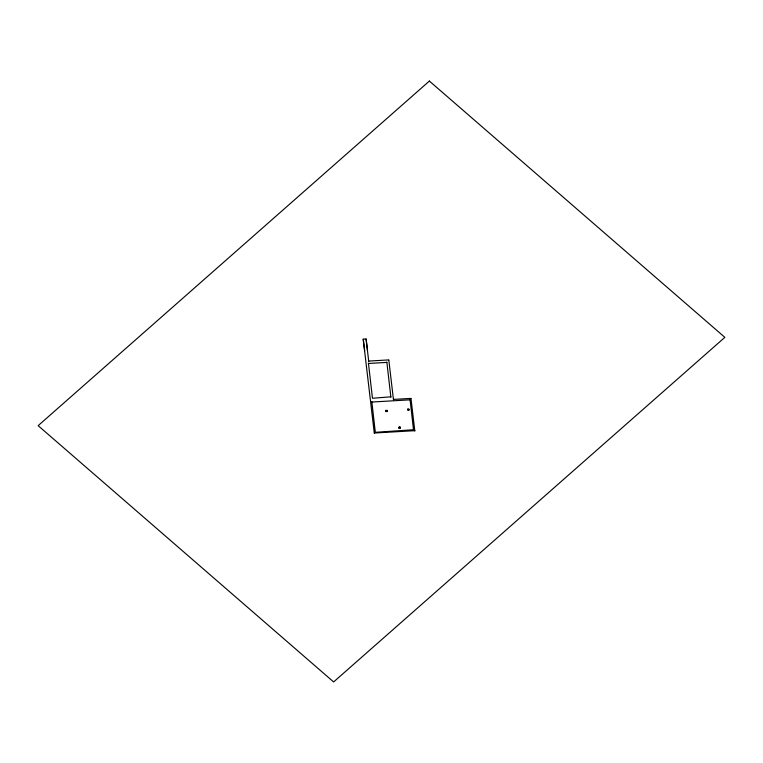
<?xml version="1.0" encoding="UTF-8"?>
<svg xmlns="http://www.w3.org/2000/svg" width="763" height="763" viewBox="0 0 763 763"><rect width="100%" height="100%" fill="white"/><g stroke="black" fill="none" stroke-linecap="round" stroke-linejoin="round"><path stroke-width="1.14" d="M399.135 427.929L399.316 427.986M390.933 396.817L372.468 398.257L368.434 363.102M388.882 359.907L368.787 361.071M413.613 429.731L375.329 432.325L371.819 401.672M414.862 430.666L374.356 433.012M390.875 397.189L386.841 362.034M387.118 411.171L385.916 411.667L385.859 410.236M387.051 411.61L386.994 410.179M411.066 398.4L393.527 399.411M398.782 427.404L399.974 426.965L400.041 428.339L398.906 428.405L398.782 427.404L399.974 426.965M408.968 409.912L407.776 410.351L407.709 408.978M408.911 410.284L408.844 408.911M413.556 430.103L410.046 399.459M408.405 409.779L408.491 409.597M386.412 410.971L386.183 411.181M374.309 433.384L363.226 339.163L366.097 338.991L367.518 350.608M368.376 363.474L386.784 362.406M371.772 402.044L409.998 399.831M385.801 410.675L386.936 410.608M407.661 409.349L408.796 409.283M363.226 339.163L364.647 350.78M411.019 398.772L414.814 431.038M399.926 427.347L400.041 428.339M388.834 360.279L393.479 399.783M366.097 338.991L368.739 361.443M429.369 81.059L38.15 425.659L333.631 681.941L724.85 337.351L429.369 81.059"/></g></svg>
